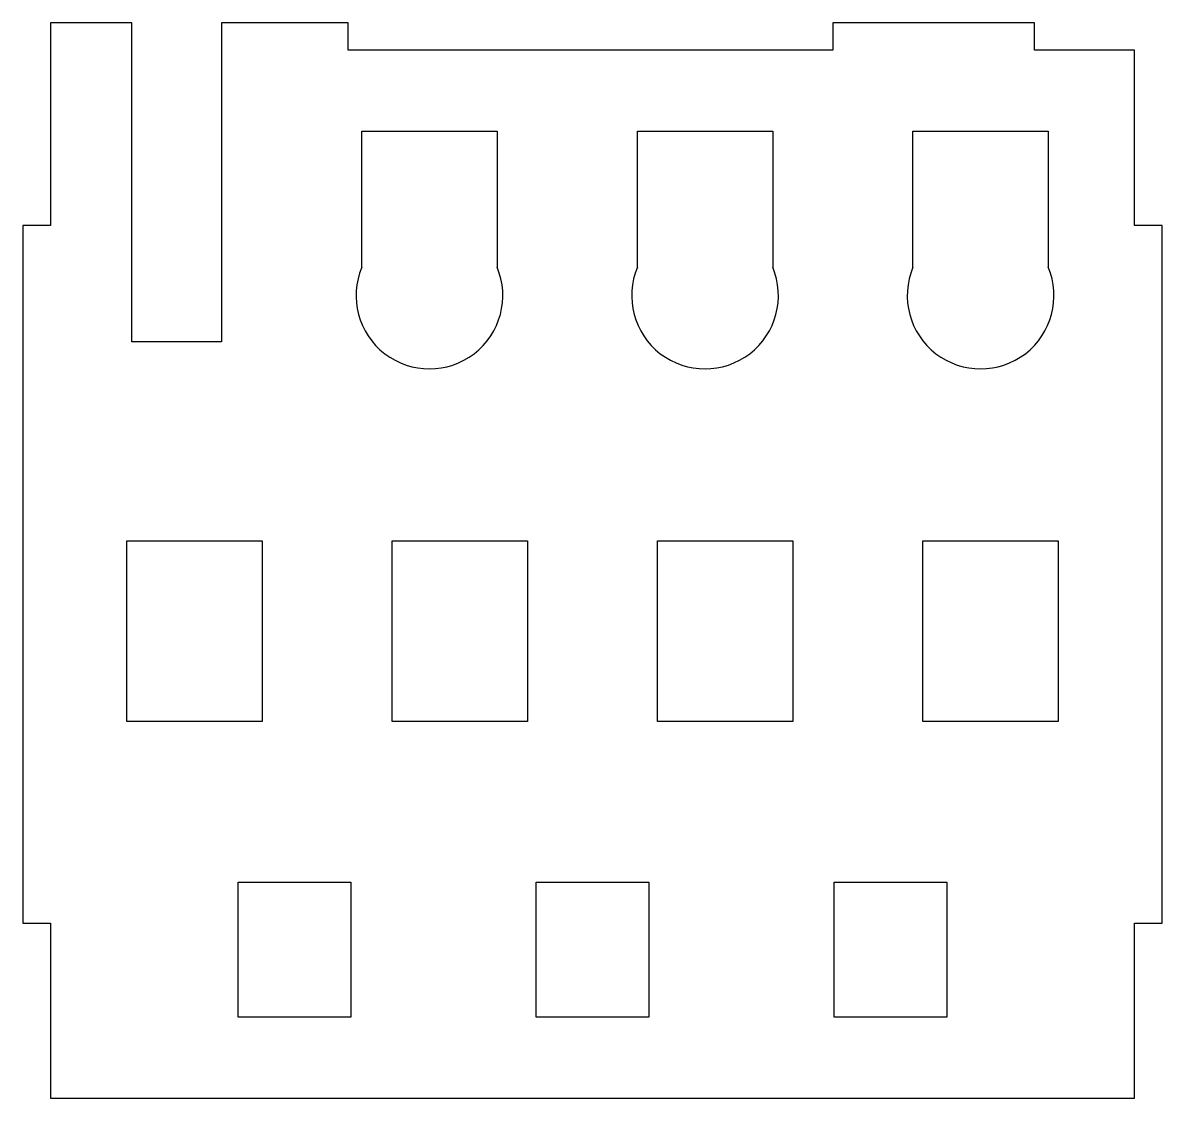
# Model space of a CAD drawing. Header units: millimetres. Extents: x -22.8 to 22.8, y -21.5 to 21.5.
import ezdxf

# ---------------------------------------------------------------- set-up
doc = ezdxf.new("R2010")
doc.units = ezdxf.units.MM
doc.layers.add('CUTOUTS', color=1, linetype='CONTINUOUS')
doc.layers.add('PERIMETER', color=5, linetype='CONTINUOUS')

msp = doc.modelspace()

# ---------------------------------------------------------------- linework, layer by layer
at = {"layer": 'CUTOUTS'}
for p, q in [((-9.213, 17.152), (-3.809, 17.152)), ((-9.213, 11.718), (-9.213, 17.152)), ((-3.809, 17.152), (-3.809, 11.718)), ((1.792, 17.152), (7.197, 17.152)), ((1.792, 11.718), (1.792, 17.152)), ((7.197, 17.152), (7.197, 11.718)), ((12.798, 11.718), (12.798, 17.152)), ((12.798, 17.152), (18.202, 17.152)), ((18.202, 17.152), (18.202, 11.718)), ((-18.603, -6.434), (-18.603, 0.789)), ((-18.603, 0.789), (-13.198, 0.789)), ((-13.198, 0.789), (-13.198, -6.434)), ((-8.002, -6.434), (-8.002, 0.789)), ((-8.002, 0.789), (-2.598, 0.789)), ((-2.598, 0.789), (-2.598, -6.434)), ((2.598, -6.434), (2.598, 0.789)), ((2.598, 0.789), (8.002, 0.789)), ((8.002, 0.789), (8.002, -6.434)), ((13.198, -6.434), (13.198, 0.789)), ((13.198, 0.789), (18.603, 0.789)), ((18.603, 0.789), (18.603, -6.434)), ((-13.198, -6.434), (-18.603, -6.434)), ((-2.598, -6.434), (-8.002, -6.434)), ((8.002, -6.434), (2.598, -6.434)), ((18.603, -6.434), (13.198, -6.434)), ((-14.152, -18.252), (-14.152, -12.848)), ((-14.152, -12.848), (-9.656, -12.848)), ((-9.656, -12.848), (-9.656, -18.252)), ((-2.248, -18.252), (-2.248, -12.848)), ((-2.248, -12.848), (2.248, -12.848)), ((2.248, -12.848), (2.248, -18.252)), ((9.656, -18.252), (9.656, -12.848)), ((9.656, -12.848), (14.152, -12.848)), ((14.152, -12.848), (14.152, -18.252)), ((-9.656, -18.252), (-14.152, -18.252)), ((2.248, -18.252), (-2.248, -18.252)), ((14.152, -18.252), (9.656, -18.252))]:
    msp.add_line(p, q, dxfattribs=at)
for centre in [(-6.511, 10.586), (4.494, 10.586), (15.5, 10.586)]:
    msp.add_arc(centre, 2.93, -202.7175, 22.7175, dxfattribs=at)
at = {"layer": 'PERIMETER'}
for p, q in [((-18.401, 21.484), (-21.652, 21.484)), ((-21.652, 21.484), (-21.652, 13.384)), ((-18.401, 8.741), (-18.401, 21.484)), ((-9.764, 21.484), (-14.814, 21.484)), ((-14.814, 21.484), (-14.814, 8.741)), ((-9.764, 20.384), (-9.764, 21.484)), ((17.652, 21.484), (9.602, 21.484)), ((9.602, 21.484), (9.602, 20.384)), ((17.652, 20.384), (17.652, 21.484)), ((9.602, 20.384), (-9.764, 20.384)), ((21.652, 20.384), (17.652, 20.384)), ((21.652, 13.384), (21.652, 20.384)), ((-21.652, 13.384), (-22.752, 13.384)), ((-22.752, 13.384), (-22.752, -14.484)), ((22.752, 13.384), (21.652, 13.384)), ((22.752, -14.484), (22.752, 13.384)), ((-14.814, 8.741), (-18.401, 8.741)), ((-22.752, -14.484), (-21.652, -14.484)), ((-21.652, -14.484), (-21.652, -21.484)), ((21.652, -21.484), (21.652, -14.484)), ((21.652, -14.484), (22.752, -14.484)), ((-21.652, -21.484), (21.652, -21.484))]:
    msp.add_line(p, q, dxfattribs=at)

doc.saveas('drawing.dxf')
